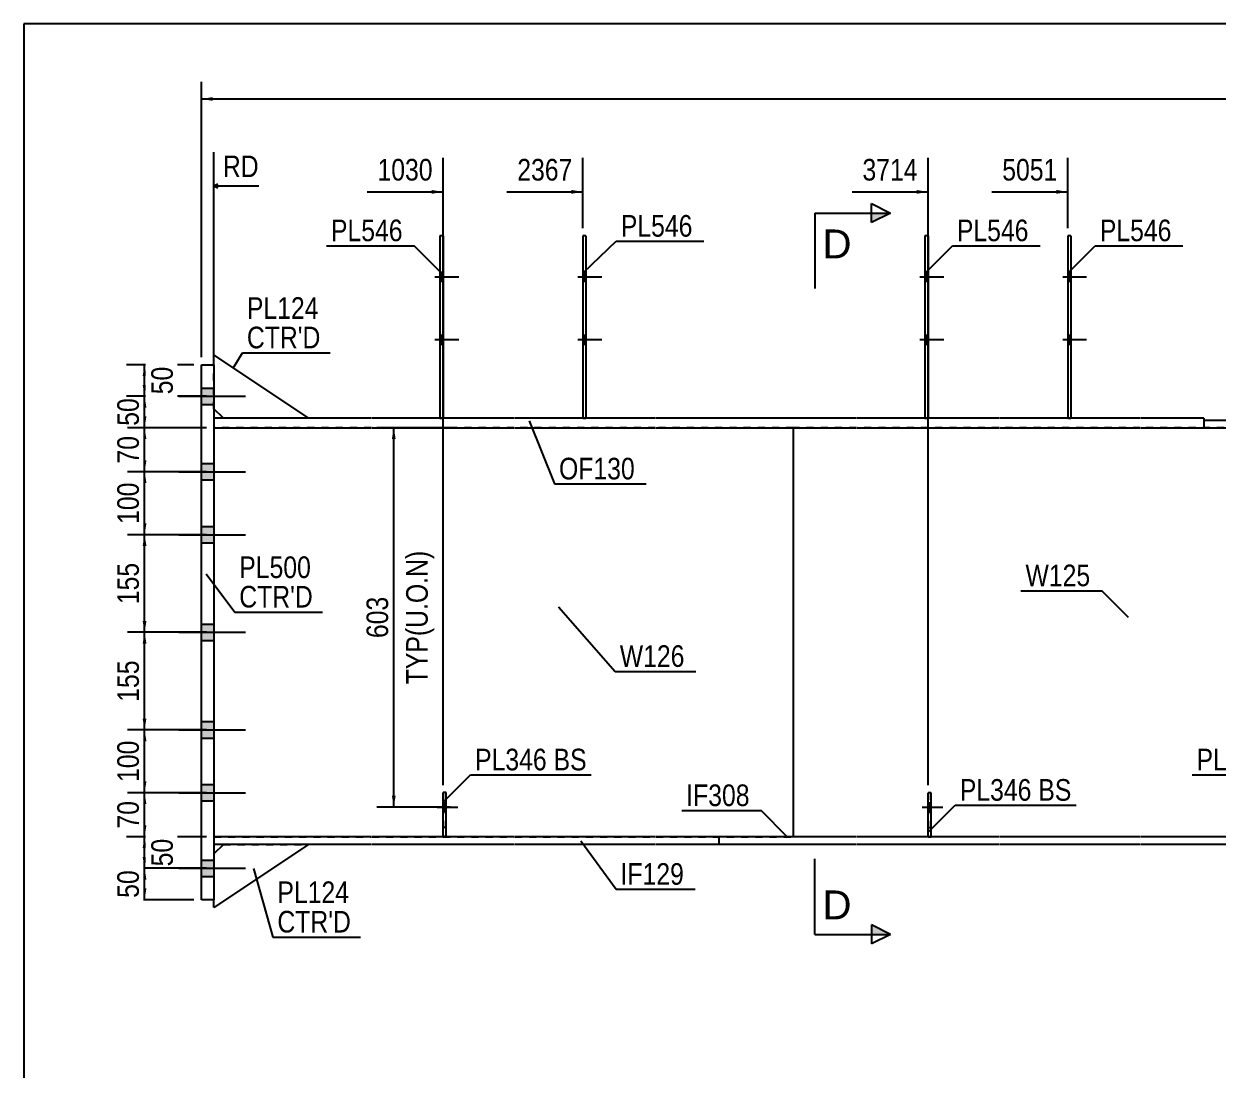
# Model space of a CAD drawing. Header units: millimetres. Extents: x -1026 to -624, y -190 to 87.
# Drawn here: x -1023.5 to -865.3, y -51.7 to 86.8 of the extents above; entities that cross this region are included whole.
import ezdxf

# ---------------------------------------------------------------- set-up
doc = ezdxf.new("R2010")
doc.units = ezdxf.units.MM
doc.linetypes.add('DXK_LINE_DOT1', pattern=[1.8814, 0.9407, -0.9407])
doc.linetypes.add('DXK_LINE_DOT2', pattern=[3.9198, 1.9599, -1.9599])
doc.styles.add('Arial', font='ARIAL.TTF', dxfattribs={"height": 0.2})
doc.styles.add('Arial Narrow', font='ARIALN.TTF', dxfattribs={"height": 0.2})

# ---------------------------------------------------------------- blocks, each defined once
blk = doc.blocks.new('Unknown-624476444-1210')
at = {"color": 5, "linetype": 'Continuous'}
for p, q in [((-623.51, 86.8), (-1023.51, 86.8)), ((-1023.51, 86.8), (-1023.51, -190.2))]:
    blk.add_line(p, q, dxfattribs=at)
blk = doc.blocks.new('Part-624476444-2042 - 1666')
at = {"color": 2, "linetype": 'Continuous'}
for p, q in [((-903.73, 58.75), (-904.15, 58.75)), ((-904.15, 58.75), (-904.15, 34.58)), ((-903.73, 58.75), (-903.73, 34.58))]:
    blk.add_line(p, q, dxfattribs=at)
at = {"color": 7, "linetype": 'DXK_LINE_DOT1'}
blk.add_line((-904.15, 34.58), (-903.73, 34.58), dxfattribs=at)
blk = doc.blocks.new('Bolt-624476444-2304 - 1666')
at = {"linetype": 'Continuous'}
for points in [[(-949.05, 52.75), (-949.05, 53.91), (-949.47, 53.91), (-949.47, 52.75)], [(-949.05, 52.75), (-949.05, 53.91), (-949.47, 53.91), (-949.47, 52.75)], [(-949.05, 44.41), (-949.05, 45.58), (-949.47, 45.58), (-949.47, 44.41)], [(-949.05, 44.41), (-949.05, 45.58), (-949.47, 45.58), (-949.47, 44.41)]]:
    blk.add_hatch(color=3, dxfattribs=at).paths.add_polyline_path(points)
at = {"color": 3, "linetype": 'Continuous'}
for p, q in [((-949.47, 53.91), (-949.05, 53.91)), ((-949.47, 53.91), (-949.05, 53.91)), ((-950.13, 53.33), (-946.97, 53.33)), ((-950.13, 53.33), (-946.97, 53.33)), ((-949.47, 52.75), (-949.05, 52.75)), ((-949.47, 52.75), (-949.05, 52.75)), ((-950.13, 45), (-946.97, 45)), ((-950.13, 45), (-946.97, 45)), ((-949.47, 45.58), (-949.05, 45.58)), ((-949.47, 45.58), (-949.05, 45.58)), ((-949.47, 44.41), (-949.05, 44.41)), ((-949.47, 44.41), (-949.05, 44.41))]:
    blk.add_line(p, q, dxfattribs=at)
blk = doc.blocks.new('Part-624476444-2191 - 1666')
at = {"color": 2, "linetype": 'Continuous'}
for p, q in [((-998.33, 41.67), (-998.33, 42.92)), ((-998.33, 42.92), (-985.83, 34.58)), ((-997.08, 34.58), (-998.33, 35.83))]:
    blk.add_line(p, q, dxfattribs=at)
at = {"color": 7, "linetype": 'DXK_LINE_DOT1'}
for p, q in [((-998.33, 35.83), (-998.33, 41.67)), ((-985.83, 34.58), (-997.08, 34.58))]:
    blk.add_line(p, q, dxfattribs=at)
blk = doc.blocks.new('Part-624476444-1711 - 1666')
at = {"color": 2, "linetype": 'Continuous'}
for p, q in [((-867.2, 34.33), (-858.87, 34.33)), ((-867.2, 34.33), (-867.2, 33.33)), ((-867.2, 33.33), (-858.87, 33.33)), ((-858.77, 34.33), (-839.93, 34.33)), ((-858.77, 33.33), (-839.93, 33.33)), ((-839.83, 34.33), (-821.25, 34.33)), ((-839.83, 33.33), (-821.25, 33.33)), ((-821.15, 34.33), (-804.48, 34.33)), ((-821.15, 33.33), (-804.48, 33.33)), ((-804.38, 34.33), (-778.11, 34.33)), ((-804.38, 33.33), (-778.11, 33.33)), ((-778.01, 34.33), (-769.68, 34.33)), ((-778.01, 33.33), (-769.68, 33.33)), ((-769.68, 34.33), (-769.68, 33.33))]:
    blk.add_line(p, q, dxfattribs=at)
blk = doc.blocks.new('Bolt-624476444-2309 - 1666')
at = {"color": 3, "linetype": 'DXK_LINE_DOT2'}
for p, q in [((-968.78, -16.89), (-966.03, -16.89)), ((-967.98, -16.31), (-967.57, -16.31)), ((-967.98, -17.47), (-967.57, -17.47))]:
    blk.add_line(p, q, dxfattribs=at)
blk = doc.blocks.new('Part-624476444-2047 - 1666')
at = {"color": 2, "linetype": 'Continuous'}
for p, q in [((-967.98, 58.75), (-968.4, 58.75)), ((-968.4, 58.75), (-968.4, 34.58)), ((-967.98, 58.75), (-967.98, 34.58))]:
    blk.add_line(p, q, dxfattribs=at)
at = {"color": 7, "linetype": 'DXK_LINE_DOT1'}
blk.add_line((-968.4, 34.58), (-967.98, 34.58), dxfattribs=at)
blk = doc.blocks.new('Part-624476444-1716 - 1666')
at = {"color": 2, "linetype": 'Continuous'}
for p, q in [((-977.5, 34.58), (-998.33, 34.58)), ((-998.33, 33.33), (-977.5, 33.33)), ((-958.57, 34.58), (-977.4, 34.58)), ((-977.4, 33.33), (-958.57, 33.33)), ((-939.88, 34.58), (-958.47, 34.58)), ((-958.47, 33.33), (-939.88, 33.33)), ((-913.25, 34.58), (-939.78, 34.58)), ((-939.78, 33.33), (-913.25, 33.33)), ((-894.32, 34.58), (-913.15, 34.58)), ((-913.15, 33.33), (-894.32, 33.33)), ((-875.63, 34.58), (-894.22, 34.58)), ((-894.22, 33.33), (-875.63, 33.33)), ((-867.2, 34.58), (-875.53, 34.58)), ((-875.53, 33.33), (-867.2, 33.33)), ((-867.2, 34.58), (-867.2, 33.33))]:
    blk.add_line(p, q, dxfattribs=at)
at = {"color": 7, "linetype": 'DXK_LINE_DOT1'}
blk.add_line((-998.33, 34.58), (-998.33, 33.33), dxfattribs=at)
blk = doc.blocks.new('Part-624476444-2089 - 1666')
at = {"color": 2, "linetype": 'Continuous'}
for p, q in [((-949.05, 58.75), (-949.47, 58.75)), ((-949.47, 58.75), (-949.47, 34.58)), ((-949.05, 58.75), (-949.05, 34.58))]:
    blk.add_line(p, q, dxfattribs=at)
at = {"color": 7, "linetype": 'DXK_LINE_DOT1'}
blk.add_line((-949.47, 34.58), (-949.05, 34.58), dxfattribs=at)
blk = doc.blocks.new('Part-624476444-1743 - 1666')
at = {"color": 2, "linetype": 'Continuous'}
blk.add_line((-921.58, 33.33), (-921.58, -20.83), dxfattribs=at)
at = {"color": 7, "linetype": 'DXK_LINE_DOT1'}
for p, q in [((-913.25, 33.33), (-921.58, 33.33)), ((-894.32, 33.33), (-913.15, 33.33)), ((-875.63, 33.33), (-894.22, 33.33)), ((-858.87, 33.33), (-875.53, 33.33)), ((-839.93, 33.33), (-858.77, 33.33)), ((-821.25, 33.33), (-839.83, 33.33)), ((-804.48, 33.33), (-821.15, 33.33)), ((-796.03, 33.33), (-804.38, 33.33)), ((-796.03, 33.33), (-796.03, -20.83)), ((-913.25, -20.83), (-921.58, -20.83)), ((-894.32, -20.83), (-913.15, -20.83)), ((-875.63, -20.83), (-894.22, -20.83)), ((-858.87, -20.83), (-875.53, -20.83)), ((-839.93, -20.83), (-858.77, -20.83)), ((-821.25, -20.83), (-839.83, -20.83)), ((-804.48, -20.83), (-821.15, -20.83)), ((-796.03, -20.83), (-804.38, -20.83))]:
    blk.add_line(p, q, dxfattribs=at)
blk = doc.blocks.new('Part-624476444-1765 - 1666')
at = {"color": 7, "linetype": 'DXK_LINE_DOT1'}
for p, q in [((-977.5, 33.33), (-998.33, 33.33)), ((-998.33, 33.33), (-998.33, -20.83)), ((-958.57, 33.33), (-977.4, 33.33)), ((-939.88, 33.33), (-958.47, 33.33)), ((-921.58, 33.33), (-939.78, 33.33)), ((-998.33, -20.83), (-977.5, -20.83)), ((-977.4, -20.83), (-958.57, -20.83)), ((-958.47, -20.83), (-939.88, -20.83)), ((-939.78, -20.83), (-921.58, -20.83))]:
    blk.add_line(p, q, dxfattribs=at)
at = {"color": 2, "linetype": 'Continuous'}
blk.add_line((-921.58, 33.33), (-921.58, -20.83), dxfattribs=at)
blk = doc.blocks.new('Part-624476444-1787 - 1666')
at = {"color": 2, "linetype": 'Continuous'}
for p, q in [((-913.25, -20.83), (-931.45, -20.83)), ((-931.45, -20.83), (-931.45, -21.83)), ((-913.25, -21.83), (-931.45, -21.83)), ((-894.32, -20.83), (-913.15, -20.83)), ((-894.32, -21.83), (-913.15, -21.83)), ((-875.63, -20.83), (-894.22, -20.83)), ((-875.63, -21.83), (-894.22, -21.83)), ((-858.87, -20.83), (-875.53, -20.83)), ((-858.87, -21.83), (-875.53, -21.83)), ((-839.93, -20.83), (-858.77, -20.83)), ((-839.93, -21.83), (-858.77, -21.83)), ((-821.25, -20.83), (-839.83, -20.83)), ((-821.25, -21.83), (-839.83, -21.83)), ((-812.82, -20.83), (-821.15, -20.83)), ((-812.82, -21.83), (-821.15, -21.83)), ((-812.82, -20.83), (-812.82, -21.83))]:
    blk.add_line(p, q, dxfattribs=at)
blk = doc.blocks.new('Part-624476444-2218 - 1666')
at = {"color": 2, "linetype": 'Continuous'}
for p, q in [((-967.98, -20.81), (-967.98, -14.97)), ((-967.57, -14.97), (-967.98, -14.97)), ((-967.57, -20.81), (-967.57, -14.97)), ((-967.98, -20.81), (-967.57, -20.81))]:
    blk.add_line(p, q, dxfattribs=at)
at = {"color": 7, "linetype": 'DXK_LINE_DOT1'}
blk.add_line((-967.98, -19.56), (-967.57, -19.56), dxfattribs=at)
blk = doc.blocks.new('Part-624476444-1831 - 1666')
at = {"color": 2, "linetype": 'Continuous'}
for p, q in [((-977.5, -20.83), (-998.33, -20.83)), ((-977.5, -21.83), (-998.33, -21.83)), ((-958.57, -20.83), (-977.4, -20.83)), ((-958.57, -21.83), (-977.4, -21.83)), ((-939.88, -20.83), (-958.47, -20.83)), ((-939.88, -21.83), (-958.47, -21.83)), ((-931.45, -20.83), (-939.78, -20.83)), ((-931.45, -21.83), (-939.78, -21.83)), ((-931.45, -20.83), (-931.45, -21.83))]:
    blk.add_line(p, q, dxfattribs=at)
blk = doc.blocks.new('Part-624476444-2196 - 1666')
at = {"color": 2, "linetype": 'Continuous'}
for p, q in [((-985.83, -21.83), (-998.33, -30.17)), ((-997.08, -21.83), (-998.33, -23.08)), ((-998.33, -30.17), (-998.33, -29.17))]:
    blk.add_line(p, q, dxfattribs=at)
at = {"color": 7, "linetype": 'DXK_LINE_DOT1'}
blk.add_line((-997.08, -21.83), (-985.83, -21.83), dxfattribs=at)
blk = doc.blocks.new('Part-624476444-2162 - 1666')
at = {"color": 2, "linetype": 'Continuous'}
for p, q in [((-1000, 41.67), (-998.33, 41.67)), ((-1000, -29.17), (-1000, 41.67)), ((-998.33, 41.67), (-998.33, -29.17)), ((-998.33, -29.17), (-1000, -29.17))]:
    blk.add_line(p, q, dxfattribs=at)
blk = doc.blocks.new('Part-624476444-2245 - 1666')
at = {"color": 2, "linetype": 'Continuous'}
for p, q in [((-903.73, -20.83), (-903.73, -15)), ((-903.32, -15), (-903.73, -15)), ((-903.32, -20.83), (-903.32, -15))]:
    blk.add_line(p, q, dxfattribs=at)
at = {"color": 7, "linetype": 'DXK_LINE_DOT1'}
for p, q in [((-903.73, -19.58), (-903.32, -19.58)), ((-903.73, -20.83), (-903.32, -20.83))]:
    blk.add_line(p, q, dxfattribs=at)
blk = doc.blocks.new('Part-624476444-2084 - 1666')
at = {"color": 2, "linetype": 'Continuous'}
for p, q in [((-884.8, 58.75), (-885.22, 58.75)), ((-885.22, 58.75), (-885.22, 34.58)), ((-884.8, 58.75), (-884.8, 34.58))]:
    blk.add_line(p, q, dxfattribs=at)
at = {"color": 7, "linetype": 'DXK_LINE_DOT1'}
blk.add_line((-885.22, 34.58), (-884.8, 34.58), dxfattribs=at)
blk = doc.blocks.new('Part-624476444-2240 - 1666')
at = {"color": 7, "linetype": 'DXK_LINE_DOT1'}
for p, q in [((-967.98, -14.97), (-967.98, -20.81)), ((-967.57, -14.97), (-967.98, -14.97)), ((-967.57, -20.81), (-967.57, -14.97)), ((-967.98, -20.81), (-967.57, -20.81))]:
    blk.add_line(p, q, dxfattribs=at)
blk = doc.blocks.new('Part-624476444-2250 - 1666')
at = {"color": 7, "linetype": 'DXK_LINE_DOT1'}
for p, q in [((-903.73, -15), (-903.73, -20.83)), ((-903.32, -15), (-903.73, -15)), ((-903.32, -20.83), (-903.32, -15))]:
    blk.add_line(p, q, dxfattribs=at)
blk = doc.blocks.new('Bolt-624476444-2298 - 1666')
at = {"linetype": 'Continuous'}
for points in [[(-903.73, 52.75), (-903.73, 53.91), (-904.15, 53.91), (-904.15, 52.75)], [(-903.73, 52.75), (-903.73, 53.91), (-904.15, 53.91), (-904.15, 52.75)], [(-903.73, 44.41), (-903.73, 45.58), (-904.15, 45.58), (-904.15, 44.41)], [(-903.73, 44.41), (-903.73, 45.58), (-904.15, 45.58), (-904.15, 44.41)]]:
    blk.add_hatch(color=3, dxfattribs=at).paths.add_polyline_path(points)
at = {"color": 3, "linetype": 'Continuous'}
for p, q in [((-904.15, 53.91), (-903.73, 53.91)), ((-904.15, 53.91), (-903.73, 53.91)), ((-904.82, 53.33), (-901.65, 53.33)), ((-904.82, 53.33), (-901.65, 53.33)), ((-904.15, 52.75), (-903.73, 52.75)), ((-904.15, 52.75), (-903.73, 52.75)), ((-904.82, 45), (-901.65, 45)), ((-904.82, 45), (-901.65, 45)), ((-904.15, 45.58), (-903.73, 45.58)), ((-904.15, 45.58), (-903.73, 45.58)), ((-904.15, 44.41), (-903.73, 44.41)), ((-904.15, 44.41), (-903.73, 44.41))]:
    blk.add_line(p, q, dxfattribs=at)
blk = doc.blocks.new('Bolt-624476444-2299 - 1666')
at = {"linetype": 'Continuous'}
for points in [[(-967.98, 52.75), (-967.98, 53.91), (-968.4, 53.91), (-968.4, 52.75)], [(-967.98, 52.75), (-967.98, 53.91), (-968.4, 53.91), (-968.4, 52.75)], [(-967.98, 44.41), (-967.98, 45.58), (-968.4, 45.58), (-968.4, 44.41)], [(-967.98, 44.41), (-967.98, 45.58), (-968.4, 45.58), (-968.4, 44.41)]]:
    blk.add_hatch(color=3, dxfattribs=at).paths.add_polyline_path(points)
at = {"color": 3, "linetype": 'Continuous'}
for p, q in [((-968.4, 53.91), (-967.98, 53.91)), ((-968.4, 53.91), (-967.98, 53.91)), ((-969.07, 53.33), (-965.9, 53.33)), ((-969.07, 53.33), (-965.9, 53.33)), ((-968.4, 52.75), (-967.98, 52.75)), ((-968.4, 52.75), (-967.98, 52.75)), ((-969.07, 45), (-965.9, 45)), ((-969.07, 45), (-965.9, 45)), ((-968.4, 45.58), (-967.98, 45.58)), ((-968.4, 45.58), (-967.98, 45.58)), ((-968.4, 44.41), (-967.98, 44.41)), ((-968.4, 44.41), (-967.98, 44.41))]:
    blk.add_line(p, q, dxfattribs=at)
blk = doc.blocks.new('Bolt-624476444-2303 - 1666')
at = {"linetype": 'Continuous'}
for points in [[(-884.8, 52.75), (-884.8, 53.91), (-885.22, 53.91), (-885.22, 52.75)], [(-884.8, 52.75), (-884.8, 53.91), (-885.22, 53.91), (-885.22, 52.75)], [(-884.8, 44.41), (-884.8, 45.58), (-885.22, 45.58), (-885.22, 44.41)], [(-884.8, 44.41), (-884.8, 45.58), (-885.22, 45.58), (-885.22, 44.41)]]:
    blk.add_hatch(color=3, dxfattribs=at).paths.add_polyline_path(points)
at = {"color": 3, "linetype": 'Continuous'}
for p, q in [((-885.22, 53.91), (-884.8, 53.91)), ((-885.22, 53.91), (-884.8, 53.91)), ((-885.88, 53.33), (-882.72, 53.33)), ((-885.88, 53.33), (-882.72, 53.33)), ((-885.22, 52.75), (-884.8, 52.75)), ((-885.22, 52.75), (-884.8, 52.75)), ((-885.88, 45), (-882.72, 45)), ((-885.88, 45), (-882.72, 45)), ((-885.22, 45.58), (-884.8, 45.58)), ((-885.22, 45.58), (-884.8, 45.58)), ((-885.22, 44.41), (-884.8, 44.41)), ((-885.22, 44.41), (-884.8, 44.41))]:
    blk.add_line(p, q, dxfattribs=at)
blk = doc.blocks.new('Bolt-624476444-2307 - 1666')
at = {"linetype": 'Continuous'}
for points in [[(-1000, 38.58), (-1000, 36.42), (-998.33, 36.42), (-998.33, 38.58)], [(-1000, 38.58), (-1000, 36.42), (-998.33, 36.42), (-998.33, 38.58)], [(-1000, 28.58), (-1000, 26.42), (-998.33, 26.42), (-998.33, 28.58)], [(-1000, 28.58), (-1000, 26.42), (-998.33, 26.42), (-998.33, 28.58)], [(-1000, 20.25), (-1000, 18.08), (-998.33, 18.08), (-998.33, 20.25)], [(-1000, 20.25), (-1000, 18.08), (-998.33, 18.08), (-998.33, 20.25)], [(-1000, 7.33), (-1000, 5.17), (-998.33, 5.17), (-998.33, 7.33)], [(-1000, 7.33), (-1000, 5.17), (-998.33, 5.17), (-998.33, 7.33)], [(-1000, -5.58), (-1000, -7.75), (-998.33, -7.75), (-998.33, -5.58)], [(-1000, -5.58), (-1000, -7.75), (-998.33, -7.75), (-998.33, -5.58)], [(-1000, -13.92), (-1000, -16.08), (-998.33, -16.08), (-998.33, -13.92)], [(-1000, -13.92), (-1000, -16.08), (-998.33, -16.08), (-998.33, -13.92)], [(-1000, -23.92), (-1000, -26.08), (-998.33, -26.08), (-998.33, -23.92)], [(-1000, -23.92), (-1000, -26.08), (-998.33, -26.08), (-998.33, -23.92)]]:
    blk.add_hatch(color=3, dxfattribs=at).paths.add_polyline_path(points)
at = {"color": 3, "linetype": 'Continuous'}
for p, q in [((-1000, 38.58), (-998.33, 38.58)), ((-1000, 38.58), (-998.33, 38.58)), ((-1002.99, 37.5), (-994.17, 37.5)), ((-1002.99, 37.5), (-994.17, 37.5)), ((-1000, 36.42), (-998.33, 36.42)), ((-1000, 36.42), (-998.33, 36.42)), ((-1000, 28.58), (-998.33, 28.58)), ((-1000, 28.58), (-998.33, 28.58)), ((-1002.99, 27.5), (-994.17, 27.5)), ((-1002.99, 27.5), (-994.17, 27.5)), ((-1000, 26.42), (-998.33, 26.42)), ((-1000, 26.42), (-998.33, 26.42)), ((-1002.99, 19.17), (-994.17, 19.17)), ((-1002.99, 19.17), (-994.17, 19.17)), ((-1000, 20.25), (-998.33, 20.25)), ((-1000, 20.25), (-998.33, 20.25)), ((-1000, 18.08), (-998.33, 18.08)), ((-1000, 18.08), (-998.33, 18.08)), ((-1000, 7.33), (-998.33, 7.33)), ((-1000, 7.33), (-998.33, 7.33)), ((-1002.99, 6.25), (-994.17, 6.25)), ((-1002.99, 6.25), (-994.17, 6.25)), ((-1000, 5.17), (-998.33, 5.17)), ((-1000, 5.17), (-998.33, 5.17)), ((-1000, -5.58), (-998.33, -5.58)), ((-1000, -5.58), (-998.33, -5.58)), ((-1002.99, -6.67), (-994.17, -6.67)), ((-1002.99, -6.67), (-994.17, -6.67)), ((-1000, -7.75), (-998.33, -7.75)), ((-1000, -7.75), (-998.33, -7.75)), ((-1000, -13.92), (-998.33, -13.92)), ((-1000, -13.92), (-998.33, -13.92)), ((-1002.99, -15), (-994.17, -15)), ((-1002.99, -15), (-994.17, -15)), ((-1000, -16.08), (-998.33, -16.08)), ((-1000, -16.08), (-998.33, -16.08)), ((-1002.99, -25), (-994.17, -25)), ((-1002.99, -25), (-994.17, -25)), ((-1000, -23.92), (-998.33, -23.92)), ((-1000, -23.92), (-998.33, -23.92)), ((-1000, -26.08), (-998.33, -26.08)), ((-1000, -26.08), (-998.33, -26.08))]:
    blk.add_line(p, q, dxfattribs=at)
blk = doc.blocks.new('Bolt-624476444-2308 - 1666')
at = {"linetype": 'Continuous'}
blk.add_hatch(color=3, dxfattribs=at).paths.add_polyline_path([(-967.57, -17.47), (-967.57, -16.31), (-967.98, -16.31), (-967.98, -17.47)])
at = {"color": 3, "linetype": 'Continuous'}
for p, q in [((-968.78, -16.89), (-966.03, -16.89)), ((-967.98, -16.31), (-967.57, -16.31)), ((-967.98, -17.47), (-967.57, -17.47))]:
    blk.add_line(p, q, dxfattribs=at)
blk = doc.blocks.new('Bolt-624476444-2310 - 1666')
at = {"linetype": 'Continuous'}
blk.add_hatch(color=3, dxfattribs=at).paths.add_polyline_path([(-903.32, -17.5), (-903.32, -16.33), (-903.73, -16.33), (-903.73, -17.5)])
at = {"color": 3, "linetype": 'Continuous'}
for p, q in [((-904.52, -16.92), (-901.77, -16.92)), ((-903.73, -16.33), (-903.32, -16.33)), ((-903.73, -17.5), (-903.32, -17.5))]:
    blk.add_line(p, q, dxfattribs=at)
blk = doc.blocks.new('Bolt-624476444-2311 - 1666')
at = {"color": 3, "linetype": 'DXK_LINE_DOT2'}
for p, q in [((-904.52, -16.92), (-901.77, -16.92)), ((-903.73, -16.33), (-903.32, -16.33)), ((-903.73, -17.5), (-903.32, -17.5))]:
    blk.add_line(p, q, dxfattribs=at)
blk = doc.blocks.new('StraightDimension-624476444-2895 - 1666')
at = {"linetype": 'Continuous'}
for points in [[(-974.76, 31.83), (-974.51, 33.33), (-974.26, 31.83)], [(-974.26, -15.39), (-974.51, -16.89), (-974.76, -15.39)]]:
    blk.add_hatch(color=7, dxfattribs=at).paths.add_polyline_path(points)
at = {"color": 7, "linetype": 'Continuous'}
for p, q in [((-967.05, 33.33), (-976.76, 33.33)), ((-974.51, -16.89), (-974.51, 33.33)), ((-967.05, -16.89), (-976.76, -16.89))]:
    blk.add_line(p, q, dxfattribs=at)
at = {"color": 0, "linetype": 'Continuous'}
blk.add_wipeout([(-969.41, 17.67), (-973.61, 17.67), (-973.61, -1.23), (-969.41, -1.23)], dxfattribs=at)
at = {"color": 3, "linetype": 'Continuous', "style": 'Arial Narrow'}
blk.add_text('TYP(U.O.N)', height=2.863, rotation=90.0002, dxfattribs=at).set_placement((-970.01, -0.63))
at = {"color": 0}
blk.add_wipeout([(-974.66, 11.56), (-978.86, 11.56), (-978.86, 4.88), (-974.66, 4.88)], dxfattribs=at)
at = {"color": 3, "style": 'Arial Narrow'}
blk.add_text('603', height=2.863, rotation=90.0002, dxfattribs=at).set_placement((-975.26, 5.48))
blk = doc.blocks.new('StraightDimension-624476444-7721 - 1666')
at = {"linetype": 'Continuous'}
blk.add_hatch(color=7, dxfattribs=at).paths.add_polyline_path([(-998.5, 76.61), (-1000, 76.86), (-998.5, 77.11)])
at = {"color": 7, "linetype": 'Continuous'}
for p, q in [((-1000, 42.67), (-1000, 79.11)), ((-1000, 76.86), (-643.67, 76.86))]:
    blk.add_line(p, q, dxfattribs=at)
blk = doc.blocks.new('StraightDimension-624476444-5311 - 1666')
at = {"linetype": 'Continuous'}
for points in [[(-1007.78, 4.75), (-1007.53, 6.25), (-1007.28, 4.75)], [(-1007.28, -5.17), (-1007.53, -6.67), (-1007.78, -5.17)]]:
    blk.add_hatch(color=7, dxfattribs=at).paths.add_polyline_path(points)
at = {"color": 7, "linetype": 'Continuous'}
for p, q in [((-999.33, 6.25), (-1009.78, 6.25)), ((-1007.53, -6.67), (-1007.53, 6.25)), ((-999.33, -6.67), (-1009.78, -6.67))]:
    blk.add_line(p, q, dxfattribs=at)
at = {"color": 0}
blk.add_wipeout([(-1007.68, 3.13), (-1011.88, 3.13), (-1011.88, -3.55), (-1007.68, -3.55)], dxfattribs=at)
at = {"color": 3, "style": 'Arial Narrow'}
blk.add_text('155', height=2.863, rotation=90.0002, dxfattribs=at).set_placement((-1008.28, -2.95))
blk = doc.blocks.new('StraightDimension-624476444-5307 - 1666')
at = {"linetype": 'Continuous'}
for points in [[(-1007.78, 36), (-1007.53, 37.5), (-1007.28, 36)], [(-1007.28, 34.83), (-1007.53, 33.33), (-1007.78, 34.83)]]:
    blk.add_hatch(color=7, dxfattribs=at).paths.add_polyline_path(points)
at = {"color": 7, "linetype": 'Continuous'}
for p, q in [((-999.33, 37.5), (-1009.78, 37.5)), ((-1007.53, 33.33), (-1007.53, 37.5)), ((-999.33, 33.33), (-1009.78, 33.33))]:
    blk.add_line(p, q, dxfattribs=at)
at = {"color": 0}
blk.add_wipeout([(-1007.68, 37.85), (-1011.88, 37.85), (-1011.88, 32.99), (-1007.68, 32.99)], dxfattribs=at)
at = {"color": 3, "style": 'Arial Narrow'}
blk.add_text('50', height=2.863, rotation=90.0002, dxfattribs=at).set_placement((-1008.28, 33.59))
blk = doc.blocks.new('StraightDimension-624476444-2398 - 1666')
at = {"linetype": 'Continuous'}
blk.add_hatch(color=7, dxfattribs=at).paths.add_polyline_path([(-886.72, 64.81), (-885.22, 64.56), (-886.72, 64.31)])
at = {"color": 7, "linetype": 'Continuous'}
for p, q in [((-885.22, 59.75), (-885.22, 69.06)), ((-895.28, 64.56), (-885.22, 64.56))]:
    blk.add_line(p, q, dxfattribs=at)
at = {"color": 0}
blk.add_wipeout([(-885.99, 65.46), (-885.99, 69.66), (-894.5, 69.66), (-894.5, 65.46)], dxfattribs=at)
at = {"color": 3, "style": 'Arial Narrow'}
blk.add_text('5051', height=2.863, dxfattribs=at).set_placement((-893.9, 66.06))
blk = doc.blocks.new('StraightDimension-624476444-2399 - 1666')
at = {"linetype": 'Continuous'}
blk.add_hatch(color=7, dxfattribs=at).paths.add_polyline_path([(-905.23, 64.81), (-903.73, 64.56), (-905.23, 64.31)])
at = {"color": 7, "linetype": 'Continuous'}
for p, q in [((-903.73, -14), (-903.73, 69.06)), ((-913.79, 64.56), (-903.73, 64.56))]:
    blk.add_line(p, q, dxfattribs=at)
at = {"color": 0}
blk.add_wipeout([(-904.51, 65.46), (-904.51, 69.66), (-913.02, 69.66), (-913.02, 65.46)], dxfattribs=at)
at = {"color": 3, "style": 'Arial Narrow'}
blk.add_text('3714', height=2.863, dxfattribs=at).set_placement((-912.42, 66.06))
blk = doc.blocks.new('StraightDimension-624476444-2400 - 1666')
at = {"linetype": 'Continuous'}
blk.add_hatch(color=7, dxfattribs=at).paths.add_polyline_path([(-950.97, 64.81), (-949.47, 64.56), (-950.97, 64.31)])
at = {"color": 7, "linetype": 'Continuous'}
for p, q in [((-949.47, 59.75), (-949.47, 69.06)), ((-959.53, 64.56), (-949.47, 64.56))]:
    blk.add_line(p, q, dxfattribs=at)
at = {"color": 0}
blk.add_wipeout([(-950.24, 65.46), (-950.24, 69.66), (-958.75, 69.66), (-958.75, 65.46)], dxfattribs=at)
at = {"color": 3, "style": 'Arial Narrow'}
blk.add_text('2367', height=2.863, dxfattribs=at).set_placement((-958.15, 66.06))
blk = doc.blocks.new('StraightDimension-624476444-2401 - 1666')
at = {"linetype": 'Continuous'}
blk.add_hatch(color=7, dxfattribs=at).paths.add_polyline_path([(-969.48, 64.81), (-967.98, 64.56), (-969.48, 64.31)])
at = {"color": 7, "linetype": 'Continuous'}
for p, q in [((-967.98, -13.97), (-967.98, 69.06)), ((-978.05, 64.56), (-967.98, 64.56))]:
    blk.add_line(p, q, dxfattribs=at)
at = {"color": 0, "linetype": 'Continuous'}
blk.add_wipeout([(-991.8, 65.91), (-991.8, 70.11), (-997.75, 70.11), (-997.75, 65.91)], dxfattribs=at)
at = {"color": 7, "linetype": 'Continuous'}
for p, q in [((-998.33, 42.67), (-998.33, 69.81)), ((-997.83, 65.56), (-998.33, 65.31)), ((-997.83, 65.06), (-998.33, 65.31)), ((-992.4, 65.31), (-998.33, 65.31))]:
    blk.add_line(p, q, dxfattribs=at)
at = {"color": 3, "linetype": 'Continuous', "style": 'Arial Narrow'}
blk.add_text('RD', height=2.863, dxfattribs=at).set_placement((-997.15, 66.51))
at = {"color": 0}
blk.add_wipeout([(-968.76, 65.46), (-968.76, 69.66), (-977.27, 69.66), (-977.27, 65.46)], dxfattribs=at)
at = {"color": 3, "style": 'Arial Narrow'}
blk.add_text('1030', height=2.863, dxfattribs=at).set_placement((-976.67, 66.06))
blk = doc.blocks.new('StraightDimension-624476444-5306 - 1666')
at = {"linetype": 'Continuous'}
for points in [[(-1007.78, 40.17), (-1007.53, 41.67), (-1007.28, 40.17)], [(-1007.28, 39), (-1007.53, 37.5), (-1007.78, 39)]]:
    blk.add_hatch(color=7, dxfattribs=at).paths.add_polyline_path(points)
at = {"color": 7, "linetype": 'Continuous'}
for p, q in [((-1001, 41.67), (-1009.93, 41.67)), ((-1007.53, 37.5), (-1007.53, 41.67)), ((-999.33, 37.5), (-1009.93, 37.5))]:
    blk.add_line(p, q, dxfattribs=at)
at = {"color": 0}
blk.add_wipeout([(-1003.18, 42.01), (-1007.38, 42.01), (-1007.38, 37.16), (-1003.18, 37.16)], dxfattribs=at)
at = {"color": 3, "style": 'Arial Narrow'}
blk.add_text('50', height=2.863, rotation=90.0002, dxfattribs=at).set_placement((-1003.78, 37.76))
blk = doc.blocks.new('StraightDimension-624476444-5308 - 1666')
at = {"linetype": 'Continuous'}
for points in [[(-1007.78, 31.83), (-1007.53, 33.33), (-1007.28, 31.83)], [(-1007.28, 29.01), (-1007.53, 27.51), (-1007.78, 29.01)]]:
    blk.add_hatch(color=7, dxfattribs=at).paths.add_polyline_path(points)
at = {"color": 7, "linetype": 'Continuous'}
for p, q in [((-999.33, 33.33), (-1009.78, 33.33)), ((-1007.53, 27.51), (-1007.53, 33.33)), ((-999.33, 27.51), (-1009.78, 27.51))]:
    blk.add_line(p, q, dxfattribs=at)
at = {"color": 0}
blk.add_wipeout([(-1007.68, 32.85), (-1011.88, 32.85), (-1011.88, 27.99), (-1007.68, 27.99)], dxfattribs=at)
at = {"color": 3, "style": 'Arial Narrow'}
blk.add_text('70', height=2.863, rotation=90.0002, dxfattribs=at).set_placement((-1008.28, 28.59))
blk = doc.blocks.new('StraightDimension-624476444-5309 - 1666')
at = {"linetype": 'Continuous'}
for points in [[(-1007.78, 26.01), (-1007.53, 27.51), (-1007.28, 26.01)], [(-1007.28, 20.67), (-1007.53, 19.17), (-1007.78, 20.67)]]:
    blk.add_hatch(color=7, dxfattribs=at).paths.add_polyline_path(points)
at = {"color": 7, "linetype": 'Continuous'}
for p, q in [((-999.33, 27.51), (-1009.78, 27.51)), ((-1007.53, 19.17), (-1007.53, 27.51)), ((-999.33, 19.17), (-1009.78, 19.17))]:
    blk.add_line(p, q, dxfattribs=at)
at = {"color": 0}
blk.add_wipeout([(-1007.68, 26.68), (-1011.88, 26.68), (-1011.88, 20), (-1007.68, 20)], dxfattribs=at)
at = {"color": 3, "style": 'Arial Narrow'}
blk.add_text('100', height=2.863, rotation=90.0002, dxfattribs=at).set_placement((-1008.28, 20.6))
blk = doc.blocks.new('StraightDimension-624476444-5310 - 1666')
at = {"linetype": 'Continuous'}
for points in [[(-1007.78, 17.67), (-1007.53, 19.17), (-1007.28, 17.67)], [(-1007.28, 7.75), (-1007.53, 6.25), (-1007.78, 7.75)]]:
    blk.add_hatch(color=7, dxfattribs=at).paths.add_polyline_path(points)
at = {"color": 7, "linetype": 'Continuous'}
for p, q in [((-999.33, 19.17), (-1009.78, 19.17)), ((-1007.53, 6.25), (-1007.53, 19.17)), ((-999.33, 6.25), (-1009.78, 6.25))]:
    blk.add_line(p, q, dxfattribs=at)
at = {"color": 0}
blk.add_wipeout([(-1007.68, 16.05), (-1011.88, 16.05), (-1011.88, 9.37), (-1007.68, 9.37)], dxfattribs=at)
at = {"color": 3, "style": 'Arial Narrow'}
blk.add_text('155', height=2.863, rotation=90.0002, dxfattribs=at).set_placement((-1008.28, 9.97))
blk = doc.blocks.new('StraightDimension-624476444-5312 - 1666')
at = {"linetype": 'Continuous'}
for points in [[(-1007.78, -8.17), (-1007.53, -6.67), (-1007.28, -8.17)], [(-1007.28, -13.5), (-1007.53, -15), (-1007.78, -13.5)]]:
    blk.add_hatch(color=7, dxfattribs=at).paths.add_polyline_path(points)
at = {"color": 7, "linetype": 'Continuous'}
for p, q in [((-999.33, -6.67), (-1009.78, -6.67)), ((-1007.53, -15), (-1007.53, -6.67)), ((-999.33, -15), (-1009.78, -15))]:
    blk.add_line(p, q, dxfattribs=at)
at = {"color": 0}
blk.add_wipeout([(-1007.68, -7.49), (-1011.88, -7.49), (-1011.88, -14.17), (-1007.68, -14.17)], dxfattribs=at)
at = {"color": 3, "style": 'Arial Narrow'}
blk.add_text('100', height=2.863, rotation=90.0002, dxfattribs=at).set_placement((-1008.28, -13.57))
blk = doc.blocks.new('StraightDimension-624476444-5313 - 1666')
at = {"linetype": 'Continuous'}
for points in [[(-1007.78, -16.5), (-1007.53, -15), (-1007.28, -16.5)], [(-1007.28, -19.33), (-1007.53, -20.83), (-1007.78, -19.33)]]:
    blk.add_hatch(color=7, dxfattribs=at).paths.add_polyline_path(points)
at = {"color": 7, "linetype": 'Continuous'}
for p, q in [((-999.33, -15), (-1009.78, -15)), ((-1007.53, -20.83), (-1007.53, -15)), ((-999.33, -20.83), (-1009.78, -20.83))]:
    blk.add_line(p, q, dxfattribs=at)
at = {"color": 0}
blk.add_wipeout([(-1007.68, -15.49), (-1011.88, -15.49), (-1011.88, -20.34), (-1007.68, -20.34)], dxfattribs=at)
at = {"color": 3, "style": 'Arial Narrow'}
blk.add_text('70', height=2.863, rotation=90.0002, dxfattribs=at).set_placement((-1008.28, -19.74))
blk = doc.blocks.new('StraightDimension-624476444-5314 - 1666')
at = {"linetype": 'Continuous'}
for points in [[(-1007.78, -22.33), (-1007.53, -20.83), (-1007.28, -22.33)], [(-1007.28, -23.5), (-1007.53, -25), (-1007.78, -23.5)]]:
    blk.add_hatch(color=7, dxfattribs=at).paths.add_polyline_path(points)
at = {"color": 7, "linetype": 'Continuous'}
for p, q in [((-999.33, -20.83), (-1009.93, -20.83)), ((-1007.53, -25), (-1007.53, -20.83)), ((-999.33, -25), (-1009.93, -25))]:
    blk.add_line(p, q, dxfattribs=at)
at = {"color": 0}
blk.add_wipeout([(-1003.18, -20.49), (-1007.38, -20.49), (-1007.38, -25.34), (-1003.18, -25.34)], dxfattribs=at)
at = {"color": 3, "style": 'Arial Narrow'}
blk.add_text('50', height=2.863, rotation=90.0002, dxfattribs=at).set_placement((-1003.78, -24.74))
blk = doc.blocks.new('StraightDimension-624476444-5315 - 1666')
at = {"linetype": 'Continuous'}
for points in [[(-1007.78, -26.5), (-1007.53, -25), (-1007.28, -26.5)], [(-1007.28, -27.67), (-1007.53, -29.17), (-1007.78, -27.67)]]:
    blk.add_hatch(color=7, dxfattribs=at).paths.add_polyline_path(points)
at = {"color": 7, "linetype": 'Continuous'}
for p, q in [((-999.33, -25), (-1009.78, -25)), ((-1007.53, -29.17), (-1007.53, -25)), ((-1001, -29.17), (-1009.78, -29.17))]:
    blk.add_line(p, q, dxfattribs=at)
at = {"color": 0}
blk.add_wipeout([(-1007.68, -24.65), (-1011.88, -24.65), (-1011.88, -29.51), (-1007.68, -29.51)], dxfattribs=at)
at = {"color": 3, "style": 'Arial Narrow'}
blk.add_text('50', height=2.863, rotation=90.0002, dxfattribs=at).set_placement((-1008.28, -28.91))
blk = doc.blocks.new('Mark-624476444-1712 - 1666')
at = {"color": 0}
blk.add_wipeout([(-942.57, 26.49), (-942.57, 29.49), (-952.62, 29.49), (-952.62, 26.49)], dxfattribs=at)
blk.add_wipeout([(-942.57, 26.49), (-942.57, 29.49), (-952.62, 29.49), (-952.62, 26.49)], dxfattribs=at)
at = {"color": 7, "linetype": 'Continuous'}
for p, q in [((-956.59, 34.24), (-953.22, 25.89)), ((-953.22, 25.89), (-941.07, 25.89))]:
    blk.add_line(p, q, dxfattribs=at)
at = {"color": 3, "style": 'Arial Narrow'}
blk.add_text('OF130', height=2.863, dxfattribs=at).set_placement((-952.62, 26.49))
blk = doc.blocks.new('Mark-624476444-1739 - 1666')
at = {"color": 7, "linetype": 'Continuous'}
blk.add_line((-877.19, 8.21), (-880.73, 11.75), dxfattribs=at)
at = {"color": 0}
blk.add_wipeout([(-882.23, 12.35), (-882.23, 15.35), (-890.82, 15.35), (-890.82, 12.35)], dxfattribs=at)
blk.add_wipeout([(-882.23, 12.35), (-882.23, 15.35), (-890.82, 15.35), (-890.82, 12.35)], dxfattribs=at)
at = {"color": 7, "linetype": 'Continuous'}
blk.add_line((-891.42, 11.75), (-880.73, 11.75), dxfattribs=at)
at = {"color": 3, "style": 'Arial Narrow'}
blk.add_text('W125', height=2.863, dxfattribs=at).set_placement((-890.82, 12.35))
blk = doc.blocks.new('MarkSet-624476444-2948 - 1666')
at = {"color": 0}
for points in [[(-890.02, -16.05), (-890.02, -13.05), (-899.52, -13.05), (-899.52, -16.05)], [(-884.73, -16.05), (-884.73, -13.05), (-889.12, -13.05), (-889.12, -16.05)]]:
    blk.add_wipeout(points, dxfattribs=at)
for points in [[(-890.02, -16.05), (-890.02, -13.05), (-899.52, -13.05), (-899.52, -16.05)], [(-884.73, -16.05), (-884.73, -13.05), (-889.12, -13.05), (-889.12, -16.05)]]:
    blk.add_wipeout(points, dxfattribs=at)
at = {"color": 7, "linetype": 'Continuous'}
for p, q in [((-903.66, -20.19), (-900.12, -16.65)), ((-900.12, -16.65), (-884.13, -16.65))]:
    blk.add_line(p, q, dxfattribs=at)
at = {"color": 3, "style": 'Arial Narrow'}
for s, p in [('PL346', (-899.52, -16.05)), ('BS', (-889.12, -16.05))]:
    blk.add_text(s, height=2.863, dxfattribs=at).set_placement(p)
blk = doc.blocks.new('Mark-624476444-1761 - 1666')
at = {"color": 0}
blk.add_wipeout([(-935.99, 1.67), (-935.99, 4.67), (-944.57, 4.67), (-944.57, 1.67)], dxfattribs=at)
blk.add_wipeout([(-935.99, 1.67), (-935.99, 4.67), (-944.57, 4.67), (-944.57, 1.67)], dxfattribs=at)
at = {"color": 7, "linetype": 'Continuous'}
for p, q in [((-952.67, 9.6), (-945.17, 1.07)), ((-945.17, 1.07), (-934.49, 1.07))]:
    blk.add_line(p, q, dxfattribs=at)
at = {"color": 3, "style": 'Arial Narrow'}
blk.add_text('W126', height=2.863, dxfattribs=at).set_placement((-944.57, 1.67))
blk = doc.blocks.new('Mark-624476444-1783 - 1666')
at = {"color": 7, "linetype": 'Continuous'}
blk.add_line((-922.33, -20.89), (-925.86, -17.36), dxfattribs=at)
at = {"color": 0}
blk.add_wipeout([(-927.36, -16.76), (-927.36, -13.76), (-935.77, -13.76), (-935.77, -16.76)], dxfattribs=at)
blk.add_wipeout([(-927.36, -16.76), (-927.36, -13.76), (-935.77, -13.76), (-935.77, -16.76)], dxfattribs=at)
at = {"color": 7, "linetype": 'Continuous'}
blk.add_line((-936.37, -17.36), (-925.86, -17.36), dxfattribs=at)
at = {"color": 3, "style": 'Arial Narrow'}
blk.add_text('IF308', height=2.863, dxfattribs=at).set_placement((-935.77, -16.76))
blk = doc.blocks.new('Mark-624476444-1827 - 1666')
at = {"color": 0}
blk.add_wipeout([(-936.07, -27.18), (-936.07, -24.18), (-944.47, -24.18), (-944.47, -27.18)], dxfattribs=at)
blk.add_wipeout([(-936.07, -27.18), (-936.07, -24.18), (-944.47, -24.18), (-944.47, -27.18)], dxfattribs=at)
at = {"color": 7, "linetype": 'Continuous'}
for p, q in [((-949.75, -21.36), (-945.07, -27.78)), ((-945.07, -27.78), (-934.57, -27.78))]:
    blk.add_line(p, q, dxfattribs=at)
at = {"color": 3, "style": 'Arial Narrow'}
blk.add_text('IF129', height=2.863, dxfattribs=at).set_placement((-944.47, -27.18))
blk = doc.blocks.new('SectionMark-624476444-2917 - 1666')
at = {"linetype": 'Continuous'}
for points in [[(-911.22, 60.51), (-911.22, 61.76), (-908.72, 61.76)], [(-911.22, -33.75), (-911.22, -32.5), (-908.72, -33.75)]]:
    blk.add_hatch(color=30, dxfattribs=at).paths.add_polyline_path(points)
at = {"color": 30, "linetype": 'Continuous'}
for p, q in [((-918.72, 61.76), (-918.72, 51.76)), ((-918.72, 61.76), (-908.72, 61.76)), ((-911.22, 60.51), (-911.22, 63.01)), ((-911.22, 63.01), (-908.72, 61.76)), ((-908.72, 61.76), (-911.22, 60.51)), ((-918.72, -33.75), (-918.72, -23.75)), ((-908.72, -33.75), (-911.22, -32.5)), ((-911.22, -32.5), (-911.22, -35)), ((-918.72, -33.75), (-908.72, -33.75)), ((-908.72, -33.75), (-911.22, -35))]:
    blk.add_line(p, q, dxfattribs=at)
at = {"color": 0, "linetype": 'Continuous'}
for points in [[(-913.87, 55.76), (-913.87, 59.76), (-917.72, 59.76), (-917.72, 55.76)], [(-913.87, -31.75), (-913.87, -27.75), (-917.72, -27.75), (-917.72, -31.75)]]:
    blk.add_wipeout(points, dxfattribs=at)
at = {"color": 96, "linetype": 'Continuous', "style": 'Arial'}
for p in [(-917.72, 55.76), (-917.72, -31.75)]:
    blk.add_text('D', height=3.82, dxfattribs=at).set_placement(p)
blk = doc.blocks.new('Mark-624476444-2192 - 1666')
at = {"color": 0}
for points in [[(-980.43, -29.6), (-980.43, -26.6), (-989.93, -26.6), (-989.93, -29.6)], [(-980.18, -33.5), (-980.18, -30.5), (-989.93, -30.5), (-989.93, -33.5)]]:
    blk.add_wipeout(points, dxfattribs=at)
for points in [[(-980.43, -29.6), (-980.43, -26.6), (-989.93, -26.6), (-989.93, -29.6)], [(-980.18, -33.5), (-980.18, -30.5), (-989.93, -30.5), (-989.93, -33.5)]]:
    blk.add_wipeout(points, dxfattribs=at)
at = {"color": 7, "linetype": 'Continuous'}
for p, q in [((-993.11, -25.04), (-990.53, -34.1)), ((-990.53, -34.1), (-978.93, -34.1))]:
    blk.add_line(p, q, dxfattribs=at)
at = {"color": 3, "style": 'Arial Narrow'}
blk.add_text('PL124', height=2.863, dxfattribs=at).set_placement((-989.93, -29.6))
at = {"color": 1, "style": 'Arial Narrow'}
blk.add_text("CTR'D", height=2.863, dxfattribs=at).set_placement((-989.93, -33.5))
blk = doc.blocks.new('Mark-624476444-2080 - 1666')
at = {"color": 0}
blk.add_wipeout([(-871.47, 58.03), (-871.47, 61.03), (-880.97, 61.03), (-880.97, 58.03)], dxfattribs=at)
blk.add_wipeout([(-871.47, 58.03), (-871.47, 61.03), (-880.97, 61.03), (-880.97, 58.03)], dxfattribs=at)
at = {"color": 7, "linetype": 'Continuous'}
for p, q in [((-885.11, 53.89), (-881.57, 57.43)), ((-881.57, 57.43), (-869.97, 57.43))]:
    blk.add_line(p, q, dxfattribs=at)
at = {"color": 3, "style": 'Arial Narrow'}
blk.add_text('PL546', height=2.863, dxfattribs=at).set_placement((-880.97, 58.03))
blk = doc.blocks.new('Mark-624476444-2038 - 1666')
at = {"color": 0}
blk.add_wipeout([(-890.4, 58.03), (-890.4, 61.03), (-899.91, 61.03), (-899.91, 58.03)], dxfattribs=at)
blk.add_wipeout([(-890.4, 58.03), (-890.4, 61.03), (-899.91, 61.03), (-899.91, 58.03)], dxfattribs=at)
at = {"color": 7, "linetype": 'Continuous'}
for p, q in [((-904.04, 53.89), (-900.51, 57.43)), ((-900.51, 57.43), (-888.9, 57.43))]:
    blk.add_line(p, q, dxfattribs=at)
at = {"color": 3, "style": 'Arial Narrow'}
blk.add_text('PL546', height=2.863, dxfattribs=at).set_placement((-899.91, 58.03))
blk = doc.blocks.new('Mark-624476444-2043 - 1666')
at = {"color": 7, "linetype": 'Continuous'}
blk.add_line((-968.29, 53.89), (-971.83, 57.43), dxfattribs=at)
at = {"color": 0}
blk.add_wipeout([(-973.33, 58.03), (-973.33, 61.03), (-982.83, 61.03), (-982.83, 58.03)], dxfattribs=at)
blk.add_wipeout([(-973.33, 58.03), (-973.33, 61.03), (-982.83, 61.03), (-982.83, 58.03)], dxfattribs=at)
at = {"color": 7, "linetype": 'Continuous'}
blk.add_line((-983.43, 57.43), (-971.83, 57.43), dxfattribs=at)
at = {"color": 3, "style": 'Arial Narrow'}
blk.add_text('PL546', height=2.863, dxfattribs=at).set_placement((-982.83, 58.03))
blk = doc.blocks.new('Mark-624476444-2085 - 1666')
at = {"color": 0}
blk.add_wipeout([(-934.92, 58.63), (-934.92, 61.63), (-944.43, 61.63), (-944.43, 58.63)], dxfattribs=at)
blk.add_wipeout([(-934.92, 58.63), (-934.92, 61.63), (-944.43, 61.63), (-944.43, 58.63)], dxfattribs=at)
at = {"color": 7, "linetype": 'Continuous'}
for p, q in [((-949.36, 53.89), (-945.03, 58.03)), ((-945.03, 58.03), (-933.42, 58.03))]:
    blk.add_line(p, q, dxfattribs=at)
at = {"color": 3, "style": 'Arial Narrow'}
blk.add_text('PL546', height=2.863, dxfattribs=at).set_placement((-944.43, 58.63))
blk = doc.blocks.new('Mark-624476444-2158 - 1666')
at = {"color": 0}
for points in [[(-985.47, 13.43), (-985.47, 16.43), (-994.98, 16.43), (-994.98, 13.43)], [(-985.22, 9.53), (-985.22, 12.53), (-994.98, 12.53), (-994.98, 9.53)]]:
    blk.add_wipeout(points, dxfattribs=at)
for points in [[(-985.47, 13.43), (-985.47, 16.43), (-994.98, 16.43), (-994.98, 13.43)], [(-985.22, 9.53), (-985.22, 12.53), (-994.98, 12.53), (-994.98, 9.53)]]:
    blk.add_wipeout(points, dxfattribs=at)
at = {"color": 7, "linetype": 'Continuous'}
for p, q in [((-999.38, 13.99), (-995.58, 8.93)), ((-995.58, 8.93), (-983.97, 8.93))]:
    blk.add_line(p, q, dxfattribs=at)
at = {"color": 3, "style": 'Arial Narrow'}
blk.add_text('PL500', height=2.863, dxfattribs=at).set_placement((-994.98, 13.43))
at = {"color": 1, "style": 'Arial Narrow'}
blk.add_text("CTR'D", height=2.863, dxfattribs=at).set_placement((-994.98, 9.53))
blk = doc.blocks.new('Mark-624476444-2187 - 1666')
at = {"color": 0}
for points in [[(-984.46, 47.75), (-984.46, 50.75), (-993.97, 50.75), (-993.97, 47.75)], [(-984.21, 43.85), (-984.21, 46.85), (-993.97, 46.85), (-993.97, 43.85)]]:
    blk.add_wipeout(points, dxfattribs=at)
for points in [[(-984.46, 47.75), (-984.46, 50.75), (-993.97, 50.75), (-993.97, 47.75)], [(-984.21, 43.85), (-984.21, 46.85), (-993.97, 46.85), (-993.97, 43.85)]]:
    blk.add_wipeout(points, dxfattribs=at)
at = {"color": 7, "linetype": 'Continuous'}
for p, q in [((-995.81, 41.23), (-994.57, 43.25)), ((-994.57, 43.25), (-982.96, 43.25))]:
    blk.add_line(p, q, dxfattribs=at)
at = {"color": 3, "style": 'Arial Narrow'}
blk.add_text('PL124', height=2.863, dxfattribs=at).set_placement((-993.97, 47.75))
at = {"color": 1, "style": 'Arial Narrow'}
blk.add_text("CTR'D", height=2.863, dxfattribs=at).set_placement((-993.97, 43.85))
blk = doc.blocks.new('MarkSet-624476444-2942 - 1666')
at = {"color": 0}
for points in [[(-954.24, -12.03), (-954.24, -9.03), (-963.74, -9.03), (-963.74, -12.03)], [(-948.95, -12.03), (-948.95, -9.03), (-953.34, -9.03), (-953.34, -12.03)]]:
    blk.add_wipeout(points, dxfattribs=at)
for points in [[(-954.24, -12.03), (-954.24, -9.03), (-963.74, -9.03), (-963.74, -12.03)], [(-948.95, -12.03), (-948.95, -9.03), (-953.34, -9.03), (-953.34, -12.03)]]:
    blk.add_wipeout(points, dxfattribs=at)
at = {"color": 7, "linetype": 'Continuous'}
for p, q in [((-967.88, -16.17), (-964.34, -12.63)), ((-964.34, -12.63), (-948.35, -12.63))]:
    blk.add_line(p, q, dxfattribs=at)
at = {"color": 3, "style": 'Arial Narrow'}
for s, p in [('PL346', (-963.74, -12.03)), ('BS', (-953.34, -12.03))]:
    blk.add_text(s, height=2.863, dxfattribs=at).set_placement(p)
blk = doc.blocks.new('MarkSet-624476444-2954 - 1666')
at = {"color": 0}
for points in [[(-858.66, -12.03), (-858.66, -9.03), (-868.16, -9.03), (-868.16, -12.03)], [(-853.38, -12.03), (-853.38, -9.03), (-857.76, -9.03), (-857.76, -12.03)]]:
    blk.add_wipeout(points, dxfattribs=at)
for points in [[(-858.66, -12.03), (-858.66, -9.03), (-868.16, -9.03), (-868.16, -12.03)], [(-853.38, -12.03), (-853.38, -9.03), (-857.76, -9.03), (-857.76, -12.03)]]:
    blk.add_wipeout(points, dxfattribs=at)
at = {"color": 7, "linetype": 'Continuous'}
for p in [(-868.76, -12.63), (-849.24, -16.17)]:
    blk.add_line(p, (-852.78, -12.63), dxfattribs=at)
at = {"color": 3, "style": 'Arial Narrow'}
for s, p in [('PL346', (-868.16, -12.03)), ('BS', (-857.76, -12.03))]:
    blk.add_text(s, height=2.863, dxfattribs=at).set_placement(p)

msp = doc.modelspace()

# ---------------------------------------------------------------- block references
for name in ['Unknown-624476444-1210', 'Part-624476444-2047 - 1666', 'Part-624476444-2089 - 1666', 'Part-624476444-2042 - 1666', 'Part-624476444-2084 - 1666', 'Bolt-624476444-2299 - 1666', 'Bolt-624476444-2304 - 1666', 'Bolt-624476444-2298 - 1666', 'Bolt-624476444-2303 - 1666', 'Part-624476444-2191 - 1666', 'Part-624476444-2162 - 1666', 'Bolt-624476444-2307 - 1666', 'Part-624476444-1716 - 1666', 'Part-624476444-1765 - 1666', 'Part-624476444-1743 - 1666', 'Part-624476444-1711 - 1666', 'Part-624476444-2218 - 1666', 'Part-624476444-2240 - 1666', 'Part-624476444-2245 - 1666', 'Part-624476444-2250 - 1666', 'Bolt-624476444-2309 - 1666', 'Bolt-624476444-2308 - 1666', 'Bolt-624476444-2310 - 1666', 'Bolt-624476444-2311 - 1666', 'Part-624476444-1831 - 1666', 'Part-624476444-2196 - 1666', 'Part-624476444-1787 - 1666']:
    msp.add_blockref(name, (0, 0))

# ---------------------------------------------------------------- next in the draw order: block references
for name in ['StraightDimension-624476444-2895 - 1666', 'Mark-624476444-1739 - 1666', 'Mark-624476444-1761 - 1666', 'StraightDimension-624476444-5311 - 1666', 'MarkSet-624476444-2954 - 1666', 'Mark-624476444-1783 - 1666', 'Mark-624476444-2192 - 1666']:
    msp.add_blockref(name, (0, 0))

# ---------------------------------------------------------------- next in the draw order: block references
for name in ['StraightDimension-624476444-7721 - 1666', 'StraightDimension-624476444-5312 - 1666', 'Mark-624476444-1827 - 1666']:
    msp.add_blockref(name, (0, 0))

# ---------------------------------------------------------------- next in the draw order: block references
for name in ['StraightDimension-624476444-2401 - 1666', 'StraightDimension-624476444-2400 - 1666', 'StraightDimension-624476444-2399 - 1666', 'StraightDimension-624476444-2398 - 1666', 'StraightDimension-624476444-5307 - 1666', 'Mark-624476444-1712 - 1666', 'StraightDimension-624476444-5313 - 1666']:
    msp.add_blockref(name, (0, 0))

# ---------------------------------------------------------------- next in the draw order: block references
for name in ['SectionMark-624476444-2917 - 1666', 'Mark-624476444-2043 - 1666', 'Mark-624476444-2085 - 1666', 'Mark-624476444-2038 - 1666', 'Mark-624476444-2080 - 1666', 'Mark-624476444-2187 - 1666', 'StraightDimension-624476444-5306 - 1666', 'StraightDimension-624476444-5308 - 1666', 'MarkSet-624476444-2942 - 1666', 'MarkSet-624476444-2948 - 1666', 'StraightDimension-624476444-5314 - 1666']:
    msp.add_blockref(name, (0, 0))

# ---------------------------------------------------------------- next in the draw order: block references
for name in ['StraightDimension-624476444-5309 - 1666', 'StraightDimension-624476444-5315 - 1666']:
    msp.add_blockref(name, (0, 0))

# ---------------------------------------------------------------- next in the draw order: block references
msp.add_blockref('StraightDimension-624476444-5310 - 1666', (0, 0))

# ---------------------------------------------------------------- next in the draw order: block references
msp.add_blockref('Mark-624476444-2158 - 1666', (0, 0))

doc.saveas('drawing.dxf')
